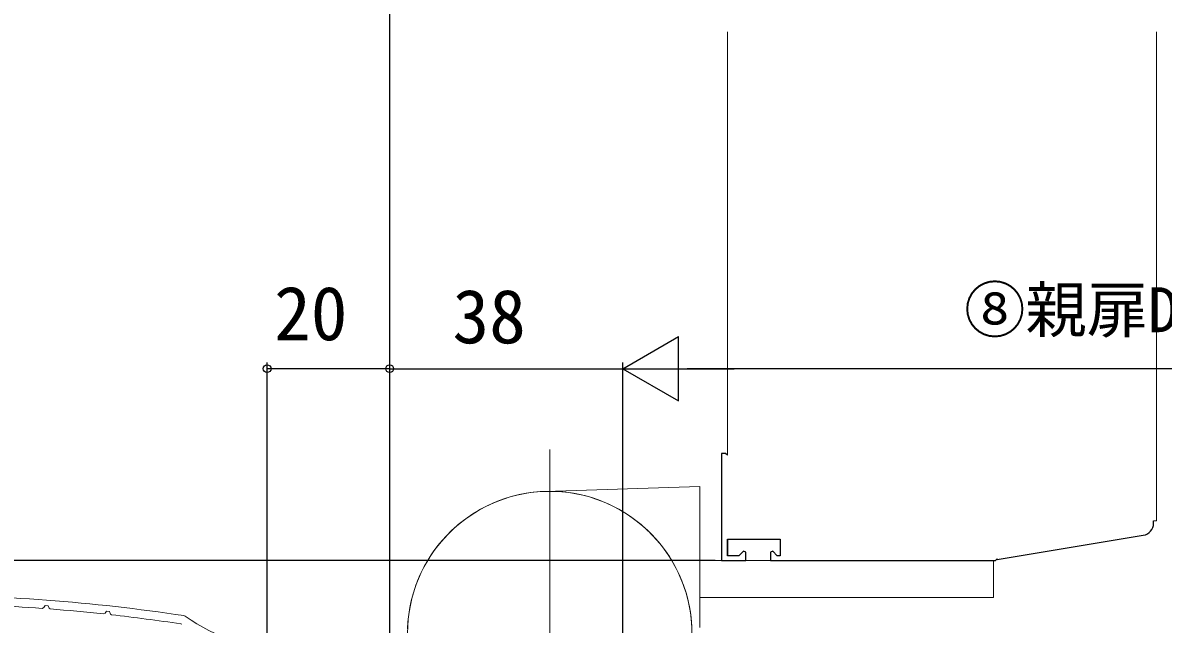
# Model space of a CAD drawing. Units: millimetres, scale not verified. Extents: x -525 to 525, y -783 to 779.
# Drawn here: x -277 to -90.9, y -288.6 to -190.5 of the extents above; entities that cross this region are included whole.
import ezdxf
from ezdxf.enums import TextEntityAlignment as Align

# ---------------------------------------------------------------- set-up
doc = ezdxf.new("R2010")
doc.units = ezdxf.units.MM
doc.header["$LTSCALE"] = 4
doc.layers.add('0-3_YKK_11', color=30, linetype='Continuous', lineweight=18)
doc.layers.add('0-6_YKK_13', color=4, linetype='Continuous', lineweight=18)
doc.layers.add('0-4_YKK_11E', color=7, linetype='Continuous')
doc.layers.add('0-7_YKK_D', color=6, linetype='Continuous')
doc.styles.add('ＭＳ ゴシック', font='')
doc.styles.get('ＭＳ ゴシック').set_extended_font_data('MS Gothic')

msp = doc.modelspace()

# ---------------------------------------------------------------- linework, layer by layer
at = {"layer": '0-3_YKK_11'}
for p, q in [((-250.667, -287.248), (-250.452, -287.334)), ((-251.029, -288.64), (-251.155, -288.59))]:
    msp.add_line(p, q, dxfattribs=at)
for points in [[(-272.478, -286.16), (-272.645, -286.042), (-272.831, -285.625), (-273.319, -285.599), (-273.502, -285.913), (-273.784, -286.062)], [(-262.48, -287.106), (-262.642, -286.985), (-262.822, -286.555), (-263.309, -286.517), (-263.497, -286.823), (-263.785, -286.963)]]:
    msp.add_lwpolyline(points, dxfattribs=at)
for centre, radius, start, end in [((-295.597, -583.864), 300, 81.38656, 90.00001), ((-295.597, -583.865), 298.601, 85.81075, 87.48161), ((-295.597, -583.868), 298.604, 83.88427, 85.55948), ((-295.597, -583.864), 298.6, 81.44072, 83.6324), ((-233.097, -262.864), 30, 234.65378, 269.06069)]:
    msp.add_arc(centre, radius, start, end, dxfattribs=at)
at = {"layer": '0-4_YKK_11E'}
for p, q in [((-92.5, -272.166), (-92.5, -271.764)), ((-162, -274.764), (-162, -277.464))]:
    msp.add_line(p, q, dxfattribs=at)
msp.add_lwpolyline([(-162, -261.064), (-162.3, -260.764), (-163, -260.764), (-163, -278.264), (-159, -278.264), (-159, -276.888), (-159.388, -276.728), (-160.124, -277.464), (-162, -277.464), (-162, -274.764), (-153.4, -274.764), (-153.4, -277.464), (-153.876, -277.464), (-154.612, -276.728), (-155, -276.888), (-155, -278.264), (-118.3, -278.264), (-118, -277.964), (-118, -278.064), (-94.175, -274.14)], dxfattribs=at)
msp.add_arc((-94.5, -272.166), 2, 279.35298, 0, dxfattribs=at)
at = {"layer": '0-6_YKK_13'}
for p, q in [((-162, -192.014), (-162, -261.064)), ((-92, -192.014), (-92, -271.764)), ((-92, -252.267), (-92, -271.764)), ((-191, -317.364), (-191, -260.131)), ((-166.5, -266.164), (-191.746, -266.976)), ((-166.5, -266.164), (-166.5, -289.164)), ((-92.5, -271.764), (-92, -271.764)), ((-159, -276.888), (-159, -278.264)), ((-118.6, -278.264), (-166.5, -278.264)), ((-118.6, -278.264), (-118.6, -284.264)), ((-166.5, -284.264), (-118.6, -284.264))]:
    msp.add_line(p, q, dxfattribs=at)
for start, end in [(1.84219, 180), (0, 178.15781)]:
    msp.add_arc((-191, -290.164), 23.2, start, end, dxfattribs=at)
at = {"layer": '0-7_YKK_D'}
for p, q in [((-217.1, -319.764), (-217.1, -60.26)), ((-179.1, -246.952), (-170.007, -241.702)), ((-170.007, -252.202), (-170.007, -241.702)), ((-237.1, -314.964), (-237.1, -245.952)), ((-217.1, -246.952), (-237.1, -246.952)), ((-217.1, -319.764), (-217.1, -245.952)), ((-217.1, -319.866), (-217.1, -245.952)), ((-217.1, -246.952), (-179.1, -246.952)), ((-179.1, -317.164), (-179.1, -245.952)), ((-179.1, -317.164), (-179.1, -245.952)), ((-179.1, -246.952), (-170.007, -252.202)), ((-179.1, -246.952), (-160.913, -246.952)), ((-14.1, -246.952), (-168.6, -246.952)), ((-164, -278.264), (-334.097, -278.264))]:
    msp.add_line(p, q, dxfattribs=at)
for centre in [(-237.1, -246.952), (-217.1, -246.952), (-217.1, -246.952)]:
    msp.add_circle(centre, 0.637, dxfattribs=at)

# ---------------------------------------------------------------- texts
at = {"layer": '0-7_YKK_D', "style": 'ＭＳ ゴシック'}
for s, height, p in [('⑧親扉DW', 7.331, (-123.395, -243.191)), ('20', 8.798, (-235.964, -244.952)), ('38', 8.798, (-206.861, -245.452))]:
    msp.add_text(s, height=height, dxfattribs=at).set_placement(p, align=Align.BOTTOM_LEFT)

doc.saveas('drawing.dxf')
